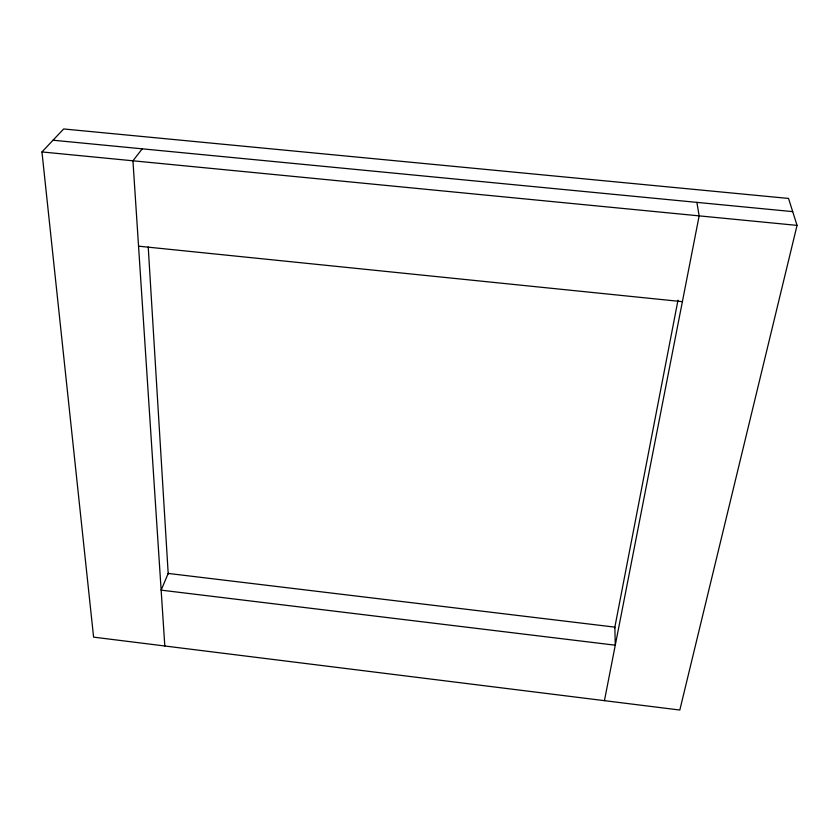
<?xml version="1.0" encoding="UTF-8"?>
<svg xmlns="http://www.w3.org/2000/svg" width="839" height="839" viewBox="0 0 839 839"><rect width="100%" height="100%" fill="white"/><g stroke="black" fill="none" stroke-linecap="round" stroke-linejoin="round"><path stroke-width="1.26" d="M614.641 628.222L677.996 300.152M604.437 700.659L699.149 215.864L696.873 202.377M797.05 225.387L679.821 710.035L93.59 637.137L41.95 151.943L63.659 128.965L788.534 198.444L797.05 225.387L41.95 151.943M142.221 148.839L132.94 160.794L164.811 645.988M53.025 140.218L792.708 211.627M138.54 246.173L682.39 301.662M148.22 246.939L168.22 573.96M168.188 573.425L161.14 590.142L615.27 645.201L614.851 627.132L168.188 573.425"/></g></svg>
